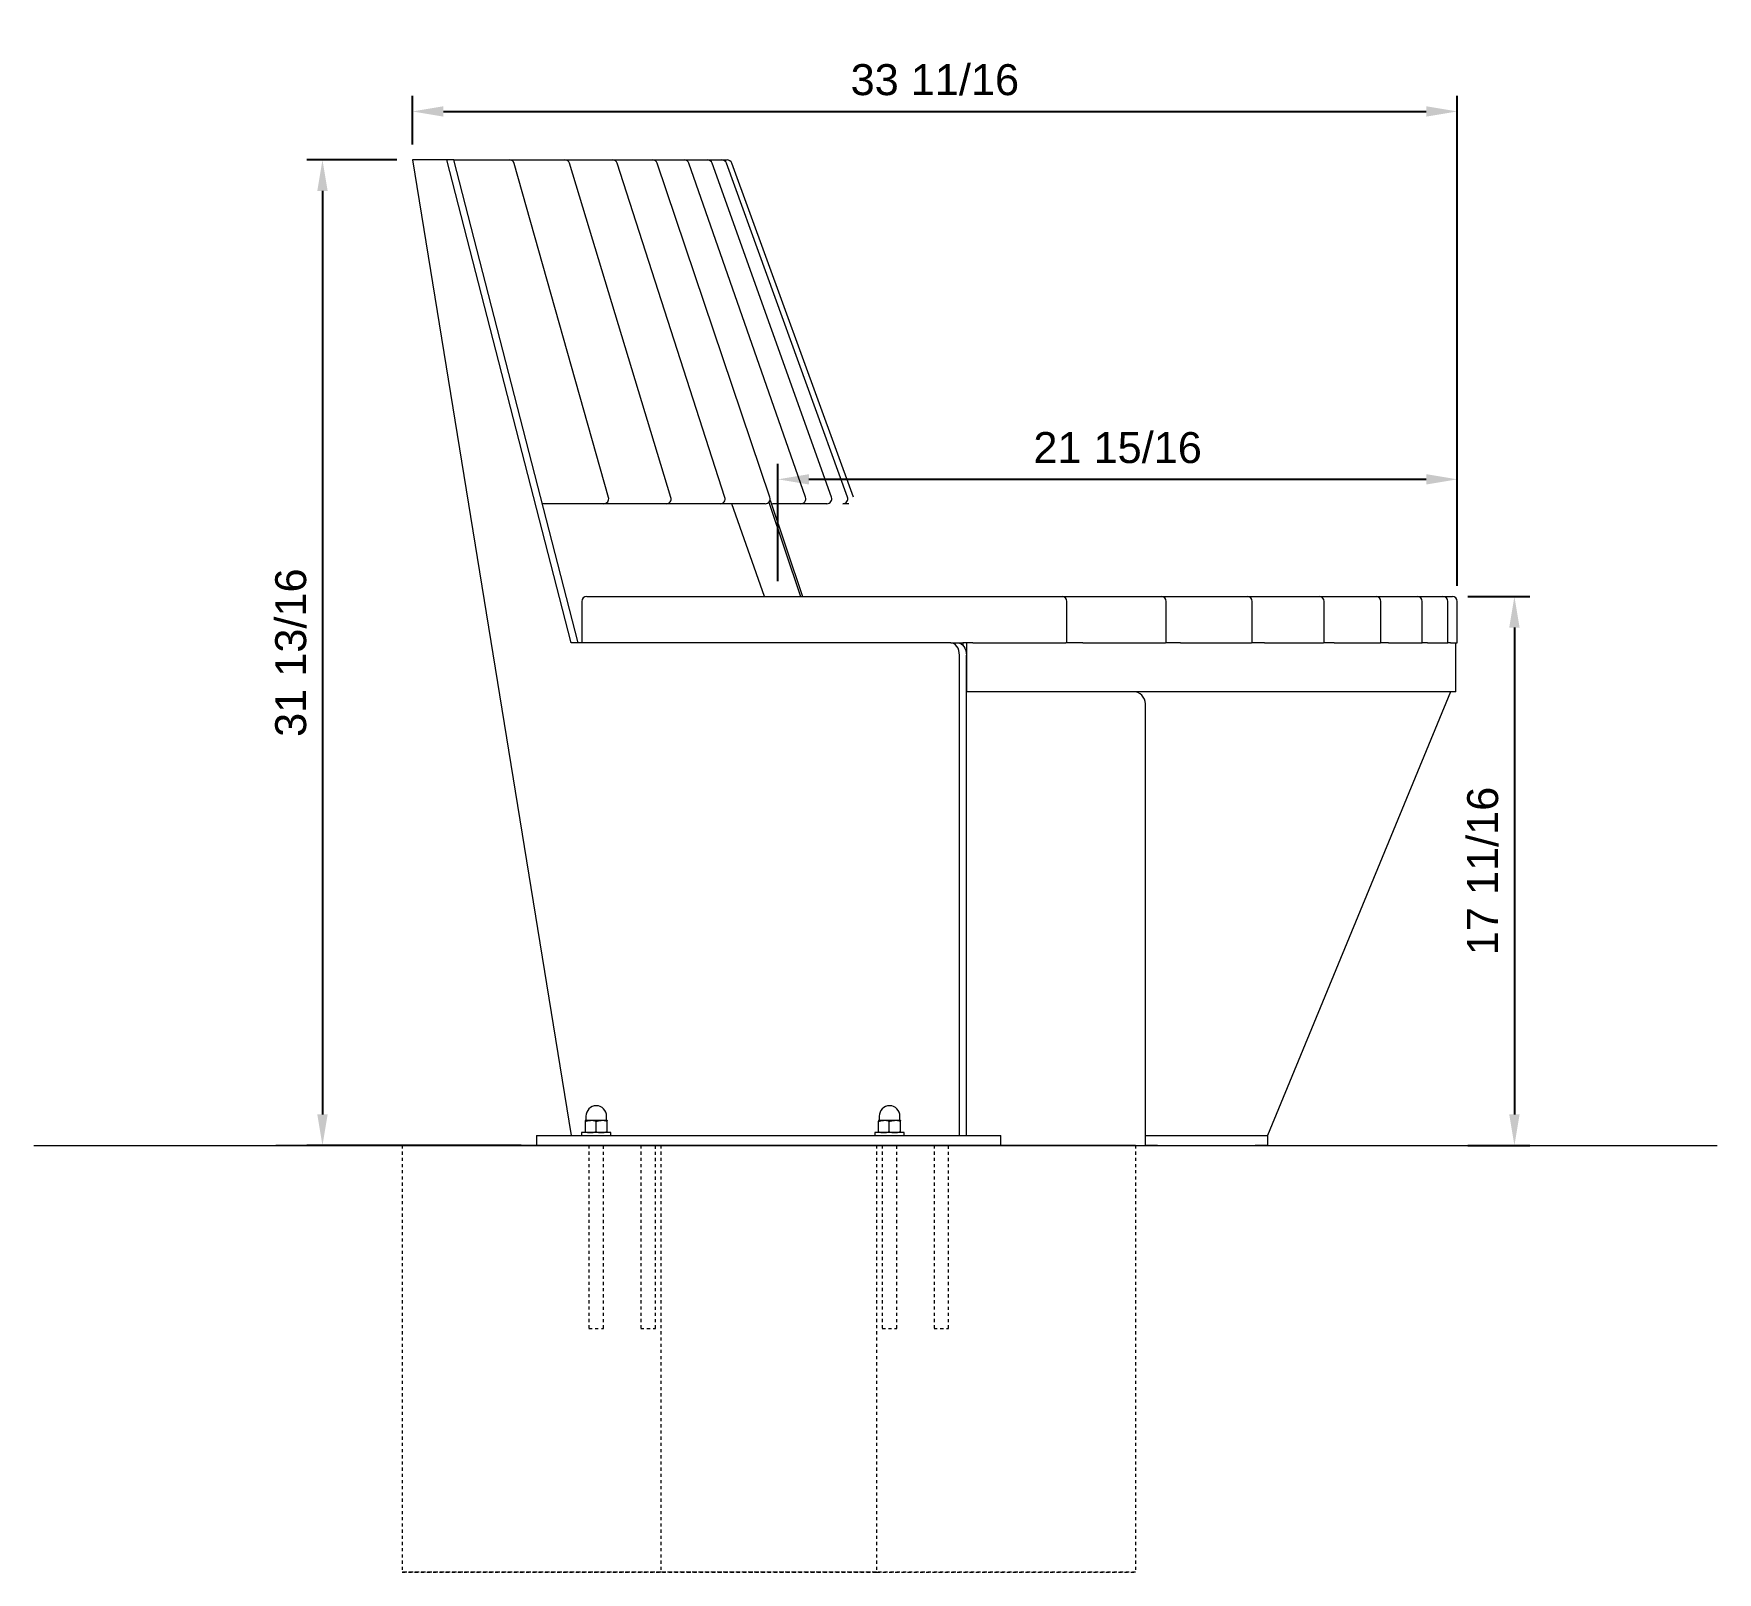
# Model space of a CAD drawing. Header units: inches. Extents: x -15 to 173, y -9 to 125.
# Drawn here: x 119 to 173.4, y 75.8 to 125.5 of the extents above; entities that cross this region are included whole.
import ezdxf

# ---------------------------------------------------------------- set-up
doc = ezdxf.new("R2010")
doc.units = ezdxf.units.IN
doc.header["$PDSIZE"] = -1
doc.linetypes.add('HIDDEN', pattern=[1.905, 1.27, -0.635])
for name, color, linetype, lineweight in [('ZANO_R', 7, 'Continuous', 0), ('ZANO_R_przerywana', 250, 'HIDDEN', 0), ('ZANO_W', 1, 'Continuous', 0)]:
    doc.layers.add(name, color=color, linetype=linetype, lineweight=lineweight)
doc.styles.get("Standard").update_dxf_attribs({"font": 'ARIALUNI.TTF'})
doc.dimstyles.new('amerykanie', dxfattribs={"dimtxt": 50, "dimasz": 50, "dimexe": 0.5, "dimexo": 0.5, "dimgap": 1, "dimtad": 1, "dimdec": 0, "dimzin": 0, "dimlunit": 5, "dimtxsty": 'Standard', "dimcen": 0.09, "dimclrd": 1, "dimclre": 1, "dimclrt": 1, "dimazin": 0, "dimtfac": 1, "dimtdec": 0, "dimtmove": 0, "dimatfit": 3, "dimfxl": 1, "dimtzin": 0, "dimarcsym": 1})

# ---------------------------------------------------------------- blocks, each defined once
blk = doc.blocks.new('*D372')
at = {"layer": 'Defpoints', "color": 0}
for p in [(131.246, 121.42), (128.343, 89.609), (135.255, 89.609)]:
    blk.add_point(p, dxfattribs=at)
at = {"layer": 'ZANO_W', "color": 1, "lineweight": -2}
for p, q in [((130.746, 121.42), (127.843, 121.42)), ((128.343, 120.42), (128.343, 90.609)), ((134.755, 89.609), (127.843, 89.609))]:
    blk.add_line(p, q, dxfattribs=at)
at = {"layer": 'ZANO_W', "color": 1}
for points in [[(128.51, 120.42), (128.176, 120.42), (128.343, 121.42)], [(128.176, 90.609), (128.51, 90.609), (128.343, 89.609)]]:
    blk.add_solid(points, dxfattribs=at)
at = {"layer": 'ZANO_W', "color": 1, "insert": (127.324, 105.514), "char_height": 1, "attachment_point": 5, "rotation": 90}
blk.add_mtext('31 13/16', dxfattribs=at)
blk = doc.blocks.new('*D373')
at = {"layer": 'Defpoints', "color": 0}
for p in [(164.965, 122.983), (131.246, 121.42), (164.965, 107.168)]:
    blk.add_point(p, dxfattribs=at)
at = {"layer": 'ZANO_W', "color": 1, "lineweight": -2}
for p, q in [((131.246, 121.92), (131.246, 123.483)), ((164.965, 107.668), (164.965, 123.483)), ((132.246, 122.983), (163.965, 122.983))]:
    blk.add_line(p, q, dxfattribs=at)
at = {"layer": 'ZANO_W', "color": 1}
for points in [[(132.246, 123.15), (132.246, 122.816), (131.246, 122.983)], [(163.965, 122.816), (163.965, 123.15), (164.965, 122.983)]]:
    blk.add_solid(points, dxfattribs=at)
at = {"layer": 'ZANO_W', "color": 1, "insert": (148.106, 124.002), "char_height": 1, "attachment_point": 5}
blk.add_mtext('33 11/16', dxfattribs=at)
blk = doc.blocks.new('*D374')
at = {"layer": 'Defpoints', "color": 0}
for p in [(164.807, 107.325), (164.807, 89.609), (166.809, 89.609)]:
    blk.add_point(p, dxfattribs=at)
at = {"layer": 'ZANO_W', "color": 1, "lineweight": -2}
for p, q in [((165.307, 107.325), (167.309, 107.325)), ((166.809, 106.325), (166.809, 90.609)), ((165.307, 89.609), (167.309, 89.609))]:
    blk.add_line(p, q, dxfattribs=at)
at = {"layer": 'ZANO_W', "color": 1}
for points in [[(166.976, 106.325), (166.643, 106.325), (166.809, 107.325)], [(166.643, 90.609), (166.976, 90.609), (166.809, 89.609)]]:
    blk.add_solid(points, dxfattribs=at)
at = {"layer": 'ZANO_W', "color": 1, "insert": (165.79, 98.467), "char_height": 1, "attachment_point": 5, "rotation": 90}
blk.add_mtext('17 11/16', dxfattribs=at)
blk = doc.blocks.new('*D375')
at = {"layer": 'Defpoints', "color": 0}
for p in [(143.043, 111.108), (143.043, 107.325), (164.965, 107.168)]:
    blk.add_point(p, dxfattribs=at)
at = {"layer": 'ZANO_W', "color": 1, "lineweight": -2}
for p, q in [((143.043, 107.825), (143.043, 111.608)), ((164.965, 107.668), (164.965, 111.608)), ((163.965, 111.108), (144.043, 111.108))]:
    blk.add_line(p, q, dxfattribs=at)
at = {"layer": 'ZANO_W', "color": 1}
for points in [[(144.043, 111.275), (144.043, 110.941), (143.043, 111.108)], [(163.965, 110.941), (163.965, 111.275), (164.965, 111.108)]]:
    blk.add_solid(points, dxfattribs=at)
at = {"layer": 'ZANO_W', "color": 1, "insert": (154.004, 112.127), "char_height": 1, "attachment_point": 5}
blk.add_mtext('21 15/16', dxfattribs=at)

msp = doc.modelspace()

# ---------------------------------------------------------------- linework, layer by layer
at = {"layer": 'ZANO_R'}
for p, q in [((131.24645, 121.41985), (136.37247, 89.92381)), ((132.36, 121.41985), (131.24645, 121.41985)), ((136.37247, 105.82931), (132.36, 121.41985)), ((132.58271, 121.41985), (132.36, 121.41985)), ((132.58271, 121.41985), (132.79316, 121.41985)), ((136.59519, 105.82931), (132.58271, 121.41985)), ((132.79316, 121.41985), (134.37653, 121.41985)), ((134.37653, 121.41985), (134.75865, 121.41985)), ((137.57423, 110.52141), (134.52808, 121.30517)), ((134.75865, 121.41985), (136.16268, 121.41985)), ((136.16268, 121.41985), (136.4972, 121.41985)), ((139.58723, 110.52435), (136.31337, 121.30812)), ((136.4972, 121.41985), (137.70848, 121.41985)), ((137.70848, 121.41985), (137.99222, 121.41985)), ((141.32872, 110.52685), (137.85839, 121.31061)), ((137.99222, 121.41985), (138.99919, 121.41985)), ((138.99919, 121.41985), (139.22943, 121.41985)), ((142.78209, 110.52889), (139.14843, 121.31265)), ((139.22943, 121.41985), (140.02249, 121.41985)), ((140.02249, 121.41985), (140.19703, 121.41985)), ((143.9335, 110.53048), (140.17118, 121.31424)), ((140.19703, 121.41985), (140.7686, 121.41985)), ((140.7686, 121.41985), (140.88579, 121.41985)), ((140.88579, 121.41985), (141.2304, 121.41985)), ((144.77195, 110.53162), (140.91689, 121.31538)), ((141.2304, 121.41985), (141.28911, 121.41985)), ((141.28911, 121.41985), (141.4035, 121.41985)), ((145.28946, 110.5323), (141.37845, 121.31606)), ((145.48108, 110.53252), (141.55146, 121.31628)), ((135.5835, 110.32112), (135.43915, 110.32112)), ((137.42268, 110.32112), (135.5835, 110.32112)), ((137.80568, 110.32112), (137.42268, 110.32112)), ((139.43654, 110.32112), (137.80568, 110.32112)), ((139.77183, 110.32112), (139.43654, 110.32112)), ((141.17881, 110.32112), (139.77183, 110.32112)), ((141.4632, 110.32112), (141.17881, 110.32112)), ((142.63286, 110.32112), (141.4632, 110.32112)), ((142.60769, 107.32537), (141.55312, 110.32112)), ((142.60772, 107.32537), (141.55315, 110.32112)), ((142.74891, 110.37216), (143.77508, 107.32537)), ((142.78581, 110.44111), (143.8352, 107.32537)), ((143.78481, 110.32112), (142.86363, 110.32112)), ((143.95976, 110.32112), (143.78481, 110.32112)), ((144.62366, 110.32112), (143.95976, 110.32112)), ((145.20026, 110.32112), (145.14141, 110.32112)), ((145.33312, 110.32112), (145.20026, 110.32112)), ((136.71384, 107.16789), (136.71384, 105.82931)), ((136.87132, 107.32537), (149.21465, 107.32537)), ((149.21465, 107.32537), (152.21141, 107.32537)), ((152.21141, 107.32537), (152.75911, 107.32537)), ((152.3689, 105.82931), (152.3689, 107.16789)), ((152.75911, 107.32537), (155.41793, 107.32537)), ((155.41793, 107.32537), (155.89766, 107.32537)), ((155.57541, 105.82931), (155.57541, 107.16789)), ((155.89766, 107.32537), (158.1927, 107.32537)), ((158.1927, 107.32537), (158.59982, 107.32537)), ((158.35018, 105.82931), (158.35018, 107.16789)), ((158.59982, 107.32537), (160.50878, 107.32537)), ((160.50878, 107.32537), (160.83933, 107.32537)), ((160.66626, 105.82931), (160.66626, 107.16789)), ((160.83933, 107.32537), (162.34366, 107.32537)), ((162.34366, 107.32537), (162.59442, 107.32537)), ((162.50114, 105.82931), (162.50114, 107.16789)), ((162.59442, 107.32537), (163.6795, 107.32537)), ((163.6795, 107.32537), (163.84804, 107.32537)), ((163.83698, 105.82931), (163.83698, 107.16789)), ((163.84804, 107.32537), (164.50334, 107.32537)), ((164.50334, 107.32537), (164.58802, 107.32537)), ((164.58802, 107.32537), (164.80716, 107.32537)), ((164.66082, 105.82931), (164.66082, 107.16789)), ((164.96464, 105.82931), (164.96464, 107.16789)), ((148.62156, 105.82931), (136.37247, 105.82931)), ((148.62156, 105.82931), (148.84427, 105.82931)), ((148.84427, 105.82931), (149.0113, 105.82931)), ((148.89995, 89.92381), (148.89995, 105.43561)), ((149.0113, 105.82931), (149.0113, 105.75057)), ((149.12266, 105.82931), (149.0113, 105.82931)), ((149.12266, 105.82931), (149.12266, 104.25451)), ((149.21547, 105.82931), (149.12266, 105.82931)), ((149.12266, 89.92381), (149.12266, 105.43561)), ((149.33099, 105.82931), (149.21547, 105.82931)), ((149.33099, 105.82931), (152.32775, 105.82931)), ((152.3689, 105.82931), (152.32775, 105.82931)), ((152.77543, 105.82931), (152.3689, 105.82931)), ((152.88533, 105.82931), (152.77543, 105.82931)), ((152.88533, 105.82931), (155.54415, 105.82931)), ((155.57541, 105.82931), (155.54415, 105.82931)), ((155.92932, 105.82931), (155.57541, 105.82931)), ((156.03254, 105.82931), (155.92932, 105.82931)), ((156.03254, 105.82931), (158.32758, 105.82931)), ((158.35018, 105.82931), (158.32758, 105.82931)), ((158.64652, 105.82931), (158.35018, 105.82931)), ((158.74205, 105.82931), (158.64652, 105.82931)), ((158.74205, 105.82931), (160.65101, 105.82931)), ((160.66626, 105.82931), (160.65101, 105.82931)), ((160.9006, 105.82931), (160.66626, 105.82931)), ((160.98752, 105.82931), (160.9006, 105.82931)), ((160.98752, 105.82931), (162.49185, 105.82931)), ((162.50114, 105.82931), (162.49185, 105.82931)), ((162.66968, 105.82931), (162.50114, 105.82931)), ((162.74714, 105.82931), (162.66968, 105.82931)), ((162.74714, 105.82931), (163.83222, 105.82931)), ((163.83698, 105.82931), (163.83222, 105.82931)), ((163.93656, 105.82931), (163.83698, 105.82931)), ((164.0038, 105.82931), (163.93656, 105.82931)), ((164.0038, 105.82931), (164.6591, 105.82931)), ((164.66082, 105.82931), (164.6591, 105.82931)), ((164.68893, 105.82931), (164.66082, 105.82931)), ((164.74531, 105.82931), (164.68893, 105.82931)), ((164.74531, 105.82931), (164.96445, 105.82931)), ((164.92043, 104.25451), (164.92043, 105.82931)), ((164.96464, 105.82931), (164.96445, 105.82931)), ((164.92043, 104.25451), (149.12266, 104.25451)), ((154.90039, 89.92381), (154.90039, 103.86081)), ((164.7429, 104.25451), (158.8374, 89.92381)), ((136.81616, 90.38429), (136.81616, 90.05388)), ((136.82547, 90.41593), (136.82507, 90.4157)), ((136.98827, 90.41593), (136.82587, 90.41593)), ((136.84516, 90.55373), (136.84516, 90.42578)), ((137.3422, 90.41593), (136.98827, 90.41593)), ((137.16038, 90.38429), (137.16038, 90.05388)), ((137.53373, 90.41593), (137.3422, 90.41593)), ((137.51445, 90.42578), (137.51445, 90.55373)), ((137.52402, 90.38429), (137.52402, 90.05388)), ((137.53453, 90.41522), (137.53373, 90.41593)), ((137.53453, 90.4157), (137.53413, 90.41593)), ((146.28136, 90.38429), (146.28136, 90.05388)), ((146.29067, 90.41593), (146.29027, 90.4157)), ((146.45347, 90.41593), (146.29107, 90.41593)), ((146.31036, 90.55373), (146.31036, 90.42578)), ((146.8074, 90.41593), (146.45347, 90.41593)), ((146.62558, 90.38429), (146.62558, 90.05388)), ((146.99893, 90.41593), (146.8074, 90.41593)), ((146.97965, 90.42578), (146.97965, 90.55373)), ((146.98922, 90.38429), (146.98922, 90.05388)), ((146.99973, 90.41522), (146.99893, 90.41593)), ((146.99973, 90.4157), (146.99933, 90.41593)), ((135.25496, 89.92381), (135.25496, 89.60885)), ((135.25496, 89.92381), (135.37028, 89.92381)), ((135.37028, 89.92381), (147.34097, 89.92381)), ((136.70736, 90.02223), (136.70736, 89.92381)), ((136.75809, 90.02223), (136.70736, 90.02223)), ((137.65224, 90.02223), (136.75809, 90.02223)), ((136.82507, 90.02246), (136.82547, 90.02223)), ((137.53413, 90.02223), (137.53453, 90.02246)), ((137.65224, 89.92381), (137.65224, 90.02223)), ((146.17256, 90.02223), (146.17256, 89.92381)), ((146.22329, 90.02223), (146.17256, 90.02223)), ((147.11744, 90.02223), (146.22329, 90.02223)), ((146.29027, 90.02246), (146.29067, 90.02223)), ((146.99933, 90.02223), (146.99973, 90.02246)), ((147.11744, 89.92381), (147.11744, 90.02223)), ((147.34097, 89.92381), (147.89775, 89.92381)), ((147.89775, 89.92381), (150.12486, 89.92381)), ((148.89995, 89.92381), (149.12266, 89.92381)), ((150.12486, 89.92381), (150.24017, 89.92381)), ((150.24017, 89.60885), (150.24017, 89.92381)), ((154.90039, 89.60885), (154.90039, 89.92381)), ((154.90039, 89.92381), (155.29409, 89.92381)), ((155.29409, 89.92381), (158.4437, 89.92381)), ((158.4437, 89.92381), (158.8374, 89.92381)), ((158.8374, 89.92381), (158.8374, 89.60885)), ((119.02334, 89.60885), (173.35755, 89.60885)), ((130.91606, 89.60885), (126.83388, 89.60885)), ((130.91606, 89.60885), (146.22742, 89.60885)), ((139.26771, 89.60885), (130.91606, 89.60885)), ((146.22742, 89.60885), (130.91606, 89.60885)), ((136.9437, 89.60885), (137.41497, 89.60885)), ((136.94463, 89.60885), (137.4159, 89.60885)), ((138.61403, 89.60885), (139.0853, 89.60885)), ((138.61496, 89.60885), (139.08623, 89.60885)), ((154.57907, 89.60885), (139.26771, 89.60885)), ((146.22742, 89.60885), (154.57907, 89.60885)), ((154.57907, 89.60885), (146.22742, 89.60885)), ((146.4089, 89.60885), (146.88017, 89.60885)), ((146.40983, 89.60885), (146.88111, 89.60885)), ((148.07923, 89.60885), (148.5505, 89.60885)), ((148.08016, 89.60885), (148.55144, 89.60885)), ((155.29409, 89.60885), (154.90039, 89.60885)), ((155.29409, 89.60885), (158.4437, 89.60885)), ((158.8374, 89.60885), (158.4437, 89.60885))]:
    msp.add_line(p, q, dxfattribs=at)
at = {"layer": 'ZANO_R', "flags": 128}
for points in [[(148.89995, 105.43561), (148.8946, 105.51241), (148.87876, 105.58627), (148.85303, 105.65434), (148.81841, 105.714), (148.77622, 105.76296), (148.72809, 105.79934), (148.67587, 105.82174), (148.62156, 105.82931)], [(148.84427, 105.82931), (148.89858, 105.82174), (148.9508, 105.79934), (148.99893, 105.76296), (149.04112, 105.714), (149.07574, 105.65434), (149.10147, 105.58627), (149.11731, 105.51241), (149.12266, 105.43561)], [(136.81616, 90.38429), (136.90048, 90.40725), (136.98827, 90.41593)], [(137.16038, 90.38429), (137.24946, 90.40725), (137.3422, 90.41593)], [(146.28136, 90.38429), (146.36568, 90.40725), (146.45347, 90.41593)], [(146.62558, 90.38429), (146.71466, 90.40725), (146.8074, 90.41593)]]:
    msp.add_lwpolyline(points, dxfattribs=at)
at = {"layer": 'ZANO_R'}
for centre, radius, start, end in [((134.37653, 121.26237), 0.15748, 15.773675, 90), ((136.16268, 121.26237), 0.15748, 16.887855, 90), ((137.70848, 121.26237), 0.15748, 17.838708, 90), ((138.99919, 121.26237), 0.15748, 18.621609, 90), ((140.02249, 121.26237), 0.15748, 19.233246, 90), ((140.7686, 121.26237), 0.15748, 19.671355, 90), ((141.2304, 121.26237), 0.15748, 19.934488, 90), ((141.4035, 121.26237), 0.15748, 20.021847, 90), ((137.42268, 110.4786), 0.15748, 270, 15.773675), ((139.43654, 110.4786), 0.15748, 270, 16.887855), ((141.17881, 110.4786), 0.15748, 270, 17.838708), ((142.63286, 110.4786), 0.15748, 270, 18.621609), ((143.78481, 110.4786), 0.15748, 270, 19.233246), ((144.62366, 110.4786), 0.15748, 270, 19.671355), ((145.14141, 110.4786), 0.15748, 270, 19.934488), ((136.87132, 107.16789), 0.15748, 90, 180), ((152.21141, 107.16789), 0.15748, 0, 90), ((155.41793, 107.16789), 0.15748, 0, 90), ((158.1927, 107.16789), 0.15748, 0, 90), ((160.50878, 107.16789), 0.15748, 0, 90), ((162.34366, 107.16789), 0.15748, 0, 90), ((163.6795, 107.16789), 0.15748, 0, 90), ((164.50334, 107.16789), 0.15748, 0, 90), ((164.80716, 107.16789), 0.15748, 0, 90), ((154.50669, 103.86081), 0.3937, 0, 90), ((137.1798, 90.55373), 0.33465, 0, 180), ((146.645, 90.55373), 0.33465, 0, 180), ((136.87921, 90.38225), 0.06308, 147.728818, 178.152852), ((136.83531, 90.42578), 0.00984, 270, 0), ((136.98378, 89.90773), 0.50822, 69.66717, 89.494508), ((137.33762, 89.8515), 0.56445, 70.717002, 89.535178), ((137.52429, 90.42578), 0.00984, 180, 270), ((137.58707, 90.38225), 0.06308, 147.728369, 178.15318), ((146.3444, 90.38226), 0.06307, 147.725456, 178.155607), ((146.30051, 90.42578), 0.00984, 270, 0), ((146.44899, 89.90773), 0.50822, 69.667153, 89.494481), ((146.80282, 89.85149), 0.56446, 70.717161, 89.535128), ((146.98949, 90.42578), 0.00984, 180, 270), ((147.05228, 90.38225), 0.06309, 147.732051, 178.152895), ((136.99275, 90.53043), 0.50822, 249.667096, 269.494601), ((136.88136, 90.0563), 0.06525, 182.127577, 210.381133), ((136.98024, 90.54971), 0.52753, 270.871869, 289.96643), ((137.34678, 90.58666), 0.56444, 250.716935, 269.535267), ((137.334, 90.60745), 0.58528, 270.802551, 288.945246), ((137.57385, 90.05186), 0.04987, 177.675171, 216.443317), ((146.45795, 90.53043), 0.50822, 249.667074, 269.494584), ((146.34657, 90.0563), 0.06525, 182.128023, 210.377775), ((146.44544, 90.5497), 0.52753, 270.871759, 289.966583), ((146.81198, 90.58666), 0.56444, 250.71695, 269.535237), ((146.7992, 90.60746), 0.58529, 270.802556, 288.945132), ((147.03905, 90.05186), 0.04987, 177.674312, 216.440778)]:
    msp.add_arc(centre, radius, start, end, dxfattribs=at)
at = {"layer": 'ZANO_R_przerywana', "ltscale": 0.05}
for p, q in [((130.91606, 89.60885), (130.91606, 75.82933)), ((130.91606, 89.60885), (130.91606, 75.82933)), ((136.94358, 89.60885), (136.94358, 83.70334)), ((137.41602, 83.70334), (137.41602, 89.60885)), ((138.61391, 89.60885), (138.61391, 83.70334)), ((139.08635, 83.70334), (139.08635, 89.60885)), ((139.26771, 89.60885), (139.26771, 75.82933)), ((146.22742, 89.60885), (146.22742, 75.82933)), ((146.22742, 89.60885), (146.22742, 75.82933)), ((146.40878, 89.60885), (146.40878, 83.70334)), ((146.88122, 83.70334), (146.88122, 89.60885)), ((148.07911, 89.60885), (148.07911, 83.70334)), ((148.55155, 83.70334), (148.55155, 89.60885)), ((154.57907, 89.60885), (154.57907, 75.82933)), ((154.57907, 89.60885), (154.57907, 75.82933)), ((136.94358, 83.70334), (137.41602, 83.70334)), ((136.9437, 83.70334), (137.41497, 83.70334)), ((138.61391, 83.70334), (139.08635, 83.70334)), ((138.61403, 83.70334), (139.0853, 83.70334)), ((146.40878, 83.70334), (146.88122, 83.70334)), ((146.40983, 83.70334), (146.88111, 83.70334)), ((148.07911, 83.70334), (148.55155, 83.70334)), ((148.08016, 83.70334), (148.55144, 83.70334)), ((130.91606, 75.82933), (146.22742, 75.82933)), ((139.26771, 75.82933), (130.91606, 75.82933)), ((146.22742, 75.82933), (130.91606, 75.82933)), ((154.57907, 75.82933), (139.26771, 75.82933)), ((146.22742, 75.82933), (154.57907, 75.82933)), ((154.57907, 75.82933), (146.22742, 75.82933))]:
    msp.add_line(p, q, dxfattribs=at)

# ---------------------------------------------------------------- dimensions: what is measured, and where the dimension line sits
at = {"layer": 'ZANO_W'}
for base, p1, p2, picture, middle in [((164.96464, 122.98289), (131.24645, 121.41985), (164.96464, 107.16789), '*D373', (148.10555, 124.00199)), ((143.042985, 111.108107), (164.964643, 107.16789), (143.042985, 107.325369), '*D375', (154.003814, 112.127206))]:
    dim = msp.add_linear_dim(base=base, p1=p1, p2=p2, dimstyle='amerykanie', override={"dimtxt": 1, "dimasz": 1, "dimgap": 0.5, "dimdec": 4, "dimaunit": 1, "dimadec": 1, "dimtdec": 4, "dimtmove": 1, "dimfrac": 2}, dxfattribs=at)
    dim.commit()
    dim.dimension.update_dxf_attribs({"geometry": picture, "text_midpoint": middle})
for base, p1, p2, picture, middle in [((128.34298, 89.60885), (131.24645, 121.41985), (135.25496, 89.60885), '*D372', (127.32388, 105.51435)), ((166.80935, 89.60885), (164.80716, 107.32537), (164.80716, 89.60885), '*D374', (165.79025, 98.46711))]:
    dim = msp.add_linear_dim(base=base, p1=p1, p2=p2, angle=90, dimstyle='amerykanie', override={"dimtxt": 1, "dimasz": 1, "dimgap": 0.5, "dimdec": 4, "dimaunit": 1, "dimadec": 1, "dimtdec": 4, "dimtmove": 1, "dimfrac": 2}, dxfattribs=at)
    dim.commit()
    dim.dimension.update_dxf_attribs({"geometry": picture, "text_midpoint": middle})

doc.saveas('drawing.dxf')
